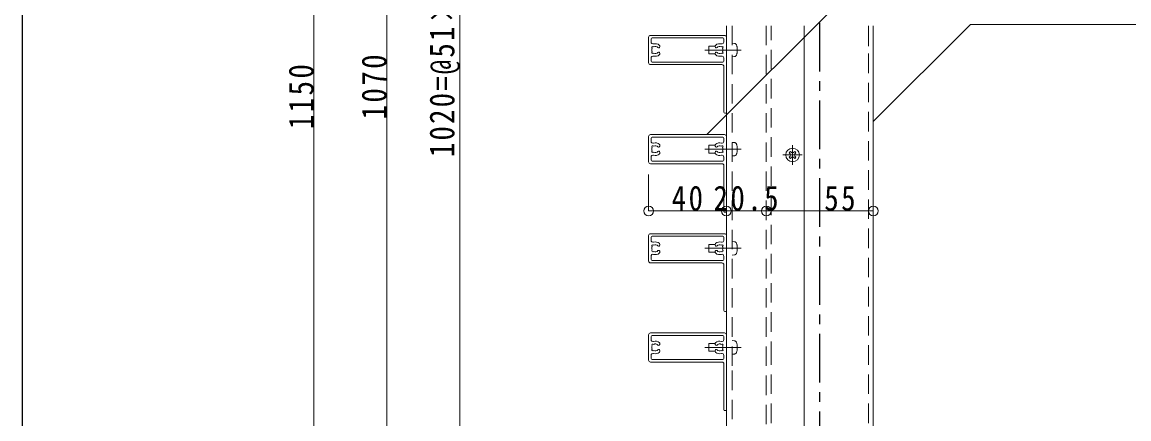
# Model space of a CAD drawing. Units: millimetres at full size, sheet at 1:5; some dimension numbers follow another scale. Extents: x -1050 to 1050, y -742 to 742.
# Drawn here: x -990 to -421, y -31 to 174 of the extents above; entities that cross this region are included whole.
import ezdxf

# ---------------------------------------------------------------- set-up
doc = ezdxf.new("R2010")
doc.units = ezdxf.units.MM
doc.header["$LTSCALE"] = 5
for name, pattern in [('CHAIN1', [8, 5, -1, 1, -1]), ('DASHED1', [1.8, 1.2, -0.6]), ('DASHED2', [3, 2, -1])]:
    doc.linetypes.add(name, pattern=pattern)
doc.layers.add('0-0_通り芯', color=7, linetype='CHAIN1')
doc.layers.add('1-5_図枠1_1', color=7, linetype='Continuous')
for name, color, linetype, lineweight in [('0-3_寸法', 54, 'Continuous', 20), ('0-4_手摺部材', 92, 'Continuous', 20), ('0-5_手すり子', 12, 'Continuous', 20), ('0-9_文字', 3, 'Continuous', 20), ('0-A_支柱', 6, 'Continuous', 20), ('0-B_足元', 4, 'Continuous', 20)]:
    doc.layers.add(name, color=color, linetype=linetype, lineweight=lineweight)
doc.styles.add('ＭＳ ゴシック', font='')
doc.styles.get('ＭＳ ゴシック').set_extended_font_data('MS Gothic')

# ---------------------------------------------------------------- blocks, each defined once
blk = doc.blocks.new('dimension_origin')
at = {"color": 0, "linetype": 'Continuous', "lineweight": -2}
blk.add_circle((0, 0), 1.25, dxfattribs=at)

msp = doc.modelspace()

# ---------------------------------------------------------------- linework, layer by layer
at = {"layer": '0-0_通り芯'}
msp.add_line((-580, -411.793), (-580, 510.166), dxfattribs=at)
at = {"layer": '0-3_寸法'}
for p, q in [((-840, -224.293), (-840, 495)), ((-802.5, -179.293), (-802.5, 460)), ((-765, -139.293), (-765, 450)), ((-668, 95.143), (-668, 76.401)), ((-668, 76.401), (-628, 76.401)), ((-628, 76.401), (-607.5, 76.401)), ((-607.5, 76.401), (-552.5, 76.401))]:
    msp.add_line(p, q, dxfattribs=at)
at = {"layer": '0-4_手摺部材'}
for p, q in [((-628, 171.707), (-628, -5.694)), ((-588, 171.707), (-588, -8.194)), ((-637, 161.207), (-637, 157.207)), ((-633.7, 161.207), (-637, 161.207)), ((-637, 157.207), (-633.7, 157.207)), ((-637, 110.207), (-637, 106.207)), ((-633.7, 110.207), (-637, 110.207)), ((-637, 106.207), (-633.7, 106.207)), ((-595.195, 105.752), (-595.766, 106.343)), ((-595.195, 104.662), (-595.766, 104.071)), ((-595.195, 105.752), (-594.997, 105.207)), ((-595.195, 104.662), (-594.997, 105.207)), ((-594.545, 106.403), (-595.136, 106.973)), ((-594.545, 104.012), (-595.136, 103.441)), ((-594.545, 106.403), (-594, 106.204)), ((-594.545, 104.012), (-594, 104.21)), ((-593.455, 106.403), (-594, 106.204)), ((-593.455, 104.012), (-594, 104.21)), ((-593.455, 106.403), (-592.864, 106.973)), ((-593.455, 104.012), (-592.864, 103.441)), ((-592.805, 105.752), (-593.003, 105.207)), ((-592.805, 104.662), (-593.003, 105.207)), ((-592.805, 105.752), (-592.234, 106.343)), ((-592.805, 104.662), (-592.234, 104.071)), ((-637, 59.207), (-637, 55.207)), ((-633.7, 59.207), (-637, 59.207)), ((-637, 55.207), (-633.7, 55.207)), ((-637, 8.207), (-637, 4.207)), ((-633.7, 8.207), (-637, 8.207)), ((-637, 4.207), (-633.7, 4.207)), ((-588, -8.194), (-588, -178.293))]:
    msp.add_line(p, q, dxfattribs=at)
at = {"layer": '0-4_手摺部材', "linetype": 'DASHED2'}
for p, q in [((-625, 171.707), (-625, -5.694)), ((-625, -5.694), (-625, -178.293))]:
    msp.add_line(p, q, dxfattribs=at)
at = {"layer": '0-4_手摺部材', "linetype": 'DASHED1'}
for p, q in [((-623.881, 162.609), (-625, 162.707)), ((-623.881, 155.805), (-625, 155.707)), ((-623.881, 111.609), (-625, 111.707)), ((-623.881, 104.805), (-625, 104.707)), ((-623.881, 60.609), (-625, 60.707)), ((-623.881, 53.805), (-625, 53.707)), ((-623.881, 9.609), (-625, 9.707)), ((-623.881, 2.805), (-625, 2.707))]:
    msp.add_line(p, q, dxfattribs=at)
at = {"layer": '0-4_手摺部材', "linetype": 'CHAIN1'}
for p, q in [((-639, 159.207), (-620.4, 159.207)), ((-639, 108.207), (-620.4, 108.207)), ((-594, 100.207), (-594, 110.207)), ((-589, 105.207), (-599, 105.207)), ((-639, 57.207), (-620.4, 57.207)), ((-639, 6.207), (-620.4, 6.207))]:
    msp.add_line(p, q, dxfattribs=at)
at = {"layer": '0-4_手摺部材'}
msp.add_lwpolyline([(-628, -5.694), (-628, -178.293), (-588, -178.293)], dxfattribs=at)
msp.add_circle((-594, 105.207), 3.5, dxfattribs=at)
at = {"layer": '0-4_手摺部材', "linetype": 'DASHED1'}
for centre, radius, start, end in [((-623.994, 161.314), 1.3, 15.88085, 85), ((-631.4, 159.207), 9, 344.11915, 15.88085), ((-623.994, 157.1), 1.3, 275, 344.11915), ((-623.994, 110.314), 1.3, 15.88085, 85), ((-631.4, 108.207), 9, 344.11915, 15.88085), ((-623.994, 106.1), 1.3, 275, 344.11915), ((-623.994, 59.314), 1.3, 15.88085, 85), ((-631.4, 57.207), 9, 344.11915, 15.88085), ((-623.994, 55.1), 1.3, 275, 344.11915), ((-623.994, 8.314), 1.3, 15.88085, 85), ((-631.4, 6.207), 9, 344.11915, 15.88085), ((-623.994, 4.1), 1.3, 275, 344.11915)]:
    msp.add_arc(centre, radius, start, end, dxfattribs=at)
at = {"layer": '0-4_手摺部材'}
for start, end in [(122.7575, 147.2425), (212.7575, 237.2425), (32.74607, 57.2425), (302.7575, 327.2425)]:
    msp.add_arc((-594, 105.207), 2.1, start, end, dxfattribs=at)
at = {"layer": '0-5_手すり子'}
for p, q in [((-668, 165.707), (-668, 152.707)), ((-629, 166.707), (-667, 166.707)), ((-629.8, 165.407), (-666.2, 165.407)), ((-628, 127.207), (-628, 165.707)), ((-666.7, 164.907), (-666.7, 163.284)), ((-662.3, 160.769), (-662.3, 161.369)), ((-633.7, 160.769), (-633.7, 161.369)), ((-629.3, 163.284), (-629.3, 164.907)), ((-666.7, 155.13), (-666.7, 153.507)), ((-662.3, 157.645), (-662.3, 157.045)), ((-633.7, 157.645), (-633.7, 157.045)), ((-629.3, 153.507), (-629.3, 155.13)), ((-667, 151.707), (-630.3, 151.707)), ((-666.2, 153.007), (-629.8, 153.007)), ((-629.3, 150.707), (-629.3, 127.207)), ((-628.8, 126.707), (-628.5, 126.707)), ((-668, 114.707), (-668, 101.707)), ((-629, 115.707), (-667, 115.707)), ((-666.7, 113.907), (-666.7, 112.284)), ((-629.8, 114.407), (-666.2, 114.407)), ((-629.3, 112.284), (-629.3, 113.907)), ((-628, 76.207), (-628, 114.707)), ((-662.3, 109.769), (-662.3, 110.369)), ((-633.7, 109.769), (-633.7, 110.369)), ((-666.7, 104.13), (-666.7, 102.507)), ((-662.3, 106.645), (-662.3, 106.045)), ((-633.7, 106.645), (-633.7, 106.045)), ((-629.3, 102.507), (-629.3, 104.13)), ((-667, 100.707), (-630.3, 100.707)), ((-666.2, 102.007), (-629.8, 102.007)), ((-629.3, 99.707), (-629.3, 76.207)), ((-628.8, 75.707), (-628.5, 75.707)), ((-668, 63.707), (-668, 50.707)), ((-629, 64.707), (-667, 64.707)), ((-666.7, 62.907), (-666.7, 61.284)), ((-629.8, 63.407), (-666.2, 63.407)), ((-629.3, 61.284), (-629.3, 62.907)), ((-628, 25.207), (-628, 63.707)), ((-662.3, 58.769), (-662.3, 59.369)), ((-633.7, 58.769), (-633.7, 59.369)), ((-666.7, 53.13), (-666.7, 51.507)), ((-662.3, 55.645), (-662.3, 55.045)), ((-633.7, 55.645), (-633.7, 55.045)), ((-629.3, 51.507), (-629.3, 53.13)), ((-667, 49.707), (-630.3, 49.707)), ((-666.2, 51.007), (-629.8, 51.007)), ((-629.3, 48.707), (-629.3, 25.207)), ((-628.8, 24.707), (-628.5, 24.707)), ((-668, 12.707), (-668, -0.293)), ((-629, 13.707), (-667, 13.707)), ((-666.7, 11.907), (-666.7, 10.284)), ((-629.8, 12.407), (-666.2, 12.407)), ((-629.3, 10.284), (-629.3, 11.907)), ((-628, -25.793), (-628, 12.707)), ((-662.3, 7.769), (-662.3, 8.369)), ((-633.7, 7.769), (-633.7, 8.369)), ((-666.7, 2.13), (-666.7, 0.507)), ((-666.2, 0.007), (-629.8, 0.007)), ((-662.3, 4.645), (-662.3, 4.045)), ((-633.7, 4.645), (-633.7, 4.045)), ((-629.3, 0.507), (-629.3, 2.13)), ((-667, -1.293), (-630.3, -1.293)), ((-629.3, -2.293), (-629.3, -25.793)), ((-628.8, -26.293), (-628.5, -26.293))]:
    msp.add_line(p, q, dxfattribs=at)
for centre, radius, start, end in [((-667, 165.707), 1, 90, 180), ((-666.2, 164.907), 0.5, 90, 180), ((-629.8, 164.907), 0.5, 0, 90), ((-629, 165.707), 1, 0, 90), ((-665.7, 163.284), 1, 180, 286.40069), ((-664.5, 159.207), 1.8, 150.96711, 209.03289), ((-665.773, 160.48), 0.5, 37.01644, 232.98356), ((-664.5, 159.207), 3.25, 51.81652, 106.40069), ((-664.5, 159.207), 1.8, 42.65234, 119.03289), ((-662.805, 160.769), 0.505, 222.65234, 360), ((-662.8, 161.369), 0.5, 0, 51.81652), ((-633.2, 161.369), 0.5, 128.18348, 180), ((-633.195, 160.769), 0.505, 180, 317.34766), ((-631.5, 159.207), 3.25, 73.59931, 128.18348), ((-631.5, 159.207), 1.8, 60.96711, 137.34766), ((-630.227, 160.48), 0.5, 307.01644, 142.98356), ((-630.3, 163.284), 1, 253.59931, 360), ((-631.5, 159.207), 1.8, 330.96711, 29.03289), ((-665.7, 155.13), 1, 73.59931, 180), ((-665.773, 157.934), 0.5, 127.01644, 322.98356), ((-664.5, 159.207), 3.25, 253.59931, 308.18348), ((-664.5, 159.207), 1.8, 240.96711, 317.34766), ((-662.805, 157.645), 0.505, 0, 137.34766), ((-662.8, 157.045), 0.5, 308.18348, 360), ((-633.195, 157.645), 0.505, 42.65234, 180), ((-633.2, 157.045), 0.5, 180, 231.81652), ((-631.5, 159.207), 3.25, 231.81652, 286.40069), ((-631.5, 159.207), 1.8, 222.65234, 299.03289), ((-630.227, 157.934), 0.5, 217.01644, 52.98356), ((-630.3, 155.13), 1, 0, 106.40069), ((-667, 152.707), 1, 180, 270), ((-666.2, 153.507), 0.5, 180, 270), ((-630.3, 150.707), 1, 0, 90), ((-629.8, 153.507), 0.5, 270, 360), ((-628.8, 127.207), 0.5, 180, 270), ((-628.5, 127.207), 0.5, 270, 360), ((-667, 114.707), 1, 90, 180), ((-666.2, 113.907), 0.5, 90, 180), ((-629.8, 113.907), 0.5, 0, 90), ((-629, 114.707), 1, 0, 90), ((-665.7, 112.284), 1, 180, 286.40069), ((-664.5, 108.207), 1.8, 150.96711, 209.03289), ((-665.773, 109.48), 0.5, 37.01644, 232.98356), ((-664.5, 108.207), 3.25, 51.81652, 106.40069), ((-664.5, 108.207), 1.8, 42.65234, 119.03289), ((-662.805, 109.769), 0.505, 222.65234, 360), ((-662.8, 110.369), 0.5, 0, 51.81652), ((-633.2, 110.369), 0.5, 128.18348, 180), ((-633.195, 109.769), 0.505, 180, 317.34766), ((-631.5, 108.207), 3.25, 73.59931, 128.18348), ((-631.5, 108.207), 1.8, 60.96711, 137.34766), ((-630.227, 109.48), 0.5, 307.01644, 142.98356), ((-630.3, 112.284), 1, 253.59931, 360), ((-631.5, 108.207), 1.8, 330.96711, 29.03289), ((-665.7, 104.13), 1, 73.59931, 180), ((-666.2, 102.507), 0.5, 180, 270), ((-665.773, 106.934), 0.5, 127.01644, 322.98356), ((-664.5, 108.207), 3.25, 253.59931, 308.18348), ((-664.5, 108.207), 1.8, 240.96711, 317.34766), ((-662.805, 106.645), 0.505, 0, 137.34766), ((-662.8, 106.045), 0.5, 308.18348, 360), ((-633.195, 106.645), 0.505, 42.65234, 180), ((-633.2, 106.045), 0.5, 180, 231.81652), ((-631.5, 108.207), 3.25, 231.81652, 286.40069), ((-631.5, 108.207), 1.8, 222.65234, 299.03289), ((-630.227, 106.934), 0.5, 217.01644, 52.98356), ((-630.3, 104.13), 1, 0, 106.40069), ((-629.8, 102.507), 0.5, 270, 360), ((-667, 101.707), 1, 180, 270), ((-630.3, 99.707), 1, 0, 90), ((-628.8, 76.207), 0.5, 180, 270), ((-628.5, 76.207), 0.5, 270, 360), ((-667, 63.707), 1, 90, 180), ((-666.2, 62.907), 0.5, 90, 180), ((-629.8, 62.907), 0.5, 0, 90), ((-629, 63.707), 1, 0, 90), ((-665.7, 61.284), 1, 180, 286.40069), ((-664.5, 57.207), 1.8, 150.96711, 209.03289), ((-665.773, 58.48), 0.5, 37.01644, 232.98356), ((-664.5, 57.207), 3.25, 51.81652, 106.40069), ((-664.5, 57.207), 1.8, 42.65234, 119.03289), ((-662.805, 58.769), 0.505, 222.65234, 360), ((-662.8, 59.369), 0.5, 0, 51.81652), ((-633.2, 59.369), 0.5, 128.18348, 180), ((-633.195, 58.769), 0.505, 180, 317.34766), ((-631.5, 57.207), 3.25, 73.59931, 128.18348), ((-631.5, 57.207), 1.8, 60.96711, 137.34766), ((-630.227, 58.48), 0.5, 307.01644, 142.98356), ((-630.3, 61.284), 1, 253.59931, 360), ((-631.5, 57.207), 1.8, 330.96711, 29.03289), ((-665.7, 53.13), 1, 73.59931, 180), ((-666.2, 51.507), 0.5, 180, 270), ((-665.773, 55.934), 0.5, 127.01644, 322.98356), ((-664.5, 57.207), 3.25, 253.59931, 308.18348), ((-664.5, 57.207), 1.8, 240.96711, 317.34766), ((-662.805, 55.645), 0.505, 0, 137.34766), ((-662.8, 55.045), 0.5, 308.18348, 360), ((-633.195, 55.645), 0.505, 42.65234, 180), ((-633.2, 55.045), 0.5, 180, 231.81652), ((-631.5, 57.207), 3.25, 231.81652, 286.40069), ((-631.5, 57.207), 1.8, 222.65234, 299.03289), ((-630.227, 55.934), 0.5, 217.01644, 52.98356), ((-630.3, 53.13), 1, 0, 106.40069), ((-629.8, 51.507), 0.5, 270, 360), ((-667, 50.707), 1, 180, 270), ((-630.3, 48.707), 1, 0, 90), ((-628.8, 25.207), 0.5, 180, 270), ((-628.5, 25.207), 0.5, 270, 360), ((-667, 12.707), 1, 90, 180), ((-666.2, 11.907), 0.5, 90, 180), ((-629.8, 11.907), 0.5, 0, 90), ((-629, 12.707), 1, 0, 90), ((-665.7, 10.284), 1, 180, 286.40069), ((-664.5, 6.207), 1.8, 150.96711, 209.03289), ((-665.773, 7.48), 0.5, 37.01644, 232.98356), ((-664.5, 6.207), 3.25, 51.81652, 106.40069), ((-664.5, 6.207), 1.8, 42.65234, 119.03289), ((-662.805, 7.769), 0.505, 222.65234, 360), ((-662.8, 8.369), 0.5, 0, 51.81652), ((-633.2, 8.369), 0.5, 128.18348, 180), ((-633.195, 7.769), 0.505, 180, 317.34766), ((-631.5, 6.207), 3.25, 73.59931, 128.18348), ((-631.5, 6.207), 1.8, 60.96711, 137.34766), ((-630.227, 7.48), 0.5, 307.01644, 142.98356), ((-630.3, 10.284), 1, 253.59931, 360), ((-631.5, 6.207), 1.8, 330.96711, 29.03289), ((-665.7, 2.13), 1, 73.59931, 180), ((-666.2, 0.507), 0.5, 180, 270), ((-665.773, 4.934), 0.5, 127.01644, 322.98356), ((-664.5, 6.207), 3.25, 253.59931, 308.18348), ((-664.5, 6.207), 1.8, 240.96711, 317.34766), ((-662.805, 4.645), 0.505, 0, 137.34766), ((-662.8, 4.045), 0.5, 308.18348, 360), ((-633.195, 4.645), 0.505, 42.65234, 180), ((-633.2, 4.045), 0.5, 180, 231.81652), ((-631.5, 6.207), 3.25, 231.81652, 286.40069), ((-631.5, 6.207), 1.8, 222.65234, 299.03289), ((-630.227, 4.934), 0.5, 217.01644, 52.98356), ((-630.3, 2.13), 1, 0, 106.40069), ((-629.8, 0.507), 0.5, 270, 360), ((-667, -0.293), 1, 180, 270), ((-630.3, -2.293), 1, 0, 90), ((-628.8, -25.793), 0.5, 180, 270), ((-628.5, -25.793), 0.5, 270, 360)]:
    msp.add_arc(centre, radius, start, end, dxfattribs=at)
at = {"layer": '0-9_文字'}
for points in [[(-638.033, 115.707), (-502.5, 251.241), (-422.5, 251.241)], [(-552.5, 122.352), (-502.5, 172.352), (-400.137, 172.352)]]:
    msp.add_lwpolyline(points, dxfattribs=at)
at = {"layer": '0-A_支柱', "linetype": 'DASHED2'}
msp.add_line((-607.5, 171.707), (-607.5, -227.675), dxfattribs=at)
at = {"layer": '0-A_支柱'}
msp.add_line((-552.5, 171.707), (-552.5, -80.147), dxfattribs=at)
at = {"layer": '0-B_足元', "linetype": 'DASHED2'}
for p, q in [((-605, -0.694), (-605, 171.707)), ((-555, 161.132), (-555, 171.707)), ((-555, -227.675), (-555, 171.707)), ((-605, -227.675), (-605, -0.694))]:
    msp.add_line(p, q, dxfattribs=at)
at = {"layer": '1-5_図枠1_1'}
msp.add_lwpolyline([(-990, 682.5), (-990, -707.5), (990, -707.5)], dxfattribs=at)

# ---------------------------------------------------------------- block references
at = {"layer": '0-3_寸法', "xscale": 2, "yscale": 2, "rotation": 180}
for p in [(-668, 76.401), (-628, 76.401), (-607.5, 76.401)]:
    msp.add_blockref('dimension_origin', p, dxfattribs=at)
at = {"layer": '0-3_寸法', "xscale": 2, "yscale": 2}
for p in [(-628, 76.401), (-607.5, 76.401), (-552.5, 76.401)]:
    msp.add_blockref('dimension_origin', p, dxfattribs=at)

# ---------------------------------------------------------------- texts
at = {"layer": '0-3_寸法', "char_height": 12.83, "attachment_point": 7, "rotation": 90, "style": 'ＭＳ ゴシック'}
for s, insert in [('\\T1.15;\\W0.85;1020=@51×20', (-765, 104.104)), ('\\T1.17;\\W0.85;1070', (-802.5, 123.479)), ('\\T1.17;\\W0.85;1150', (-840, 118.479))]:
    msp.add_mtext(s, dxfattribs=dict(at, insert=insert))
at = {"layer": '0-3_寸法', "char_height": 12.83, "attachment_point": 7, "style": 'ＭＳ ゴシック'}
for s, insert in [('\\T1.17;\\W0.85;40', (-656.125, 76.401)), ('\\T1.17;\\W0.85;20.5', (-634.625, 76.401)), ('\\T1.17;\\W0.85;55', (-577.697, 76.401))]:
    msp.add_mtext(s, dxfattribs=dict(at, insert=insert))

doc.saveas('drawing.dxf')
